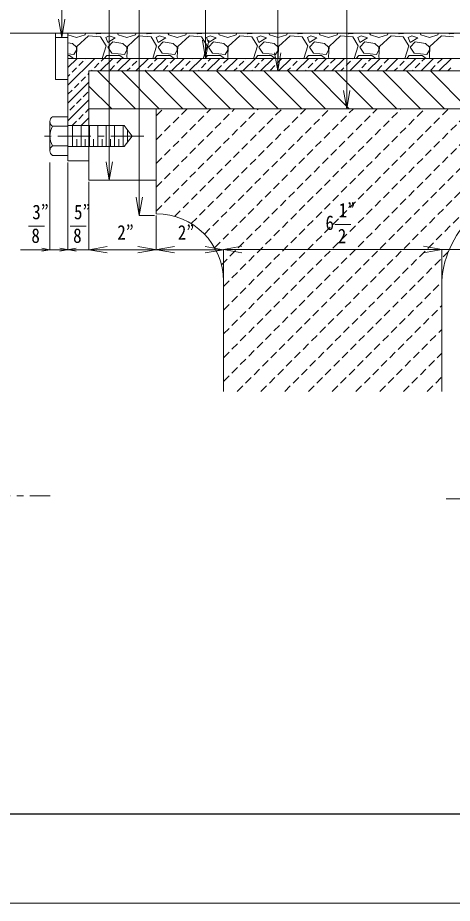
# Model space of a CAD drawing. Units: millimetres, scale not verified. Extents: x -4089 to 4089, y -2931 to 2931.
# Drawn here: x -2350 to -1693, y -2931 to -1592 of the extents above; entities that cross this region are included whole.
import ezdxf
from ezdxf.enums import TextEntityAlignment as Align

# ---------------------------------------------------------------- set-up
doc = ezdxf.new("R2010")
doc.units = ezdxf.units.MM
doc.header["$LTSCALE"] = 10
doc.linetypes.add('CHAIN1', pattern=[8, 5, -1, 1, -1])
doc.linetypes.add('DASHED1', pattern=[1.8, 1.2, -0.6])
for name, color, linetype, lineweight in [('0-0_0', 3, 'Continuous', 18), ('0-1_芯', 4, 'CHAIN1', 18), ('0-2_寸法', 2, 'Continuous', 18), ('0-F', 3, 'Continuous', 25)]:
    doc.layers.add(name, color=color, linetype=linetype, lineweight=lineweight)
doc.styles.add('ＭＳ ゴシック', font='')
doc.styles.get('ＭＳ ゴシック').set_extended_font_data('MS Gothic')

msp = doc.modelspace()

# ---------------------------------------------------------------- linework, layer by layer
at = {"layer": '0-0_0'}
for p, q in [((-1016.41, -1615.78), (-2432.46, -1615.78)), ((-2292.76, -1615.78), (-2292.76, -1685.63)), ((-2273.71, -1615.78), (-2273.71, -1808.82)), ((-2273.71, -1618.48), (-2260.9, -1622.25)), ((-2260.9, -1622.25), (-2247.94, -1618.44)), ((-2247.94, -1618.44), (-2246.99, -1615.78)), ((-2230.42, -1616.92), (-2231.46, -1615.78)), ((-2217.28, -1615.78), (-2230.42, -1616.92)), ((-2198.79, -1615.78), (-2197.65, -1618.44)), ((-2197.65, -1618.44), (-2184.7, -1622.25)), ((-2184.7, -1622.25), (-2171.74, -1618.44)), ((-2171.74, -1618.44), (-2170.79, -1615.78)), ((-2154.22, -1616.92), (-2155.26, -1615.78)), ((-2141.08, -1615.78), (-2154.22, -1616.92)), ((-2122.59, -1615.78), (-2121.45, -1618.44)), ((-2121.45, -1618.44), (-2108.5, -1622.25)), ((-2108.5, -1622.25), (-2095.54, -1618.44)), ((-2095.54, -1618.44), (-2094.59, -1615.78)), ((-2078.02, -1616.92), (-2079.06, -1615.78)), ((-2064.88, -1615.78), (-2078.02, -1616.92)), ((-2046.39, -1615.78), (-2045.25, -1618.44)), ((-2045.25, -1618.44), (-2032.3, -1622.25)), ((-2032.3, -1622.25), (-2019.34, -1618.44)), ((-2019.34, -1618.44), (-2018.39, -1615.78)), ((-2001.82, -1616.92), (-2002.86, -1615.78)), ((-1988.68, -1615.78), (-2001.82, -1616.92)), ((-1970.19, -1615.78), (-1969.05, -1618.44)), ((-1969.05, -1618.44), (-1956.1, -1622.25)), ((-1956.1, -1622.25), (-1943.14, -1618.44)), ((-1943.14, -1618.44), (-1942.19, -1615.78)), ((-1925.62, -1616.92), (-1926.66, -1615.78)), ((-1912.48, -1615.78), (-1925.62, -1616.92)), ((-1893.99, -1615.78), (-1892.85, -1618.44)), ((-1892.85, -1618.44), (-1879.9, -1622.25)), ((-1879.9, -1622.25), (-1866.94, -1618.44)), ((-1866.94, -1618.44), (-1865.99, -1615.78)), ((-1849.42, -1616.92), (-1850.46, -1615.78)), ((-1836.28, -1615.78), (-1849.42, -1616.92)), ((-1817.79, -1615.78), (-1816.65, -1618.44)), ((-1816.65, -1618.44), (-1803.7, -1622.25)), ((-1803.7, -1622.25), (-1790.74, -1618.44)), ((-1790.74, -1618.44), (-1789.79, -1615.78)), ((-1773.22, -1616.92), (-1774.26, -1615.78)), ((-1760.08, -1615.78), (-1773.22, -1616.92)), ((-1741.59, -1615.78), (-1740.45, -1618.44)), ((-1740.45, -1618.44), (-1727.5, -1622.25)), ((-1727.5, -1622.25), (-1714.54, -1618.44)), ((-1714.54, -1618.44), (-1713.59, -1615.78)), ((-1697.02, -1616.92), (-1698.06, -1615.78)), ((-1683.88, -1615.78), (-1697.02, -1616.92)), ((-2292.76, -1622.13), (-2273.71, -1622.13)), ((-2266.99, -1631.4), (-2273.71, -1630.39)), ((-2260.9, -1636.73), (-2266.99, -1631.4)), ((-2242.61, -1619.97), (-2260.13, -1635.97)), ((-2224.32, -1621.49), (-2242.61, -1619.97)), ((-2215.94, -1635.21), (-2224.32, -1621.49)), ((-2211.37, -1619.97), (-2216.7, -1622.25)), ((-2216.7, -1622.25), (-2213.65, -1629.87)), ((-2213.65, -1629.87), (-2202.22, -1623.01)), ((-2206.03, -1629.11), (-2213.65, -1636.73)), ((-2202.22, -1623.01), (-2211.37, -1619.97)), ((-2190.79, -1631.4), (-2206.03, -1629.11)), ((-2184.7, -1636.73), (-2190.79, -1631.4)), ((-2166.41, -1619.97), (-2183.93, -1635.97)), ((-2148.12, -1621.49), (-2166.41, -1619.97)), ((-2139.74, -1635.21), (-2148.12, -1621.49)), ((-2135.17, -1619.97), (-2140.5, -1622.25)), ((-2140.5, -1622.25), (-2137.45, -1629.87)), ((-2137.45, -1629.87), (-2126.02, -1623.01)), ((-2129.83, -1629.11), (-2137.45, -1636.73)), ((-2126.02, -1623.01), (-2135.17, -1619.97)), ((-2114.59, -1631.4), (-2129.83, -1629.11)), ((-2108.5, -1636.73), (-2114.59, -1631.4)), ((-2090.21, -1619.97), (-2107.73, -1635.97)), ((-2071.92, -1621.49), (-2090.21, -1619.97)), ((-2063.54, -1635.21), (-2071.92, -1621.49)), ((-2058.97, -1619.97), (-2064.3, -1622.25)), ((-2064.3, -1622.25), (-2061.25, -1629.87)), ((-2061.25, -1629.87), (-2049.82, -1623.01)), ((-2053.63, -1629.11), (-2061.25, -1636.73)), ((-2049.82, -1623.01), (-2058.97, -1619.97)), ((-2038.39, -1631.4), (-2053.63, -1629.11)), ((-2032.3, -1636.73), (-2038.39, -1631.4)), ((-2014.01, -1619.97), (-2031.53, -1635.97)), ((-1995.72, -1621.49), (-2014.01, -1619.97)), ((-1987.34, -1635.21), (-1995.72, -1621.49)), ((-1982.77, -1619.97), (-1988.1, -1622.25)), ((-1988.1, -1622.25), (-1985.05, -1629.87)), ((-1985.05, -1629.87), (-1973.62, -1623.01)), ((-1977.43, -1629.11), (-1985.05, -1636.73)), ((-1973.62, -1623.01), (-1982.77, -1619.97)), ((-1962.19, -1631.4), (-1977.43, -1629.11)), ((-1956.1, -1636.73), (-1962.19, -1631.4)), ((-1937.81, -1619.97), (-1955.33, -1635.97)), ((-1919.52, -1621.49), (-1937.81, -1619.97)), ((-1911.14, -1635.21), (-1919.52, -1621.49)), ((-1906.57, -1619.97), (-1911.9, -1622.25)), ((-1911.9, -1622.25), (-1908.85, -1629.87)), ((-1908.85, -1629.87), (-1897.42, -1623.01)), ((-1901.23, -1629.11), (-1908.85, -1636.73)), ((-1897.42, -1623.01), (-1906.57, -1619.97)), ((-1885.99, -1631.4), (-1901.23, -1629.11)), ((-1879.9, -1636.73), (-1885.99, -1631.4)), ((-1861.61, -1619.97), (-1879.13, -1635.97)), ((-1843.32, -1621.49), (-1861.61, -1619.97)), ((-1834.94, -1635.21), (-1843.32, -1621.49)), ((-1830.37, -1619.97), (-1835.7, -1622.25)), ((-1835.7, -1622.25), (-1832.65, -1629.87)), ((-1832.65, -1629.87), (-1821.22, -1623.01)), ((-1825.03, -1629.11), (-1832.65, -1636.73)), ((-1821.22, -1623.01), (-1830.37, -1619.97)), ((-1809.79, -1631.4), (-1825.03, -1629.11)), ((-1803.7, -1636.73), (-1809.79, -1631.4)), ((-1785.41, -1619.97), (-1802.93, -1635.97)), ((-1767.12, -1621.49), (-1785.41, -1619.97)), ((-1758.74, -1635.21), (-1767.12, -1621.49)), ((-1754.17, -1619.97), (-1759.5, -1622.25)), ((-1759.5, -1622.25), (-1756.45, -1629.87)), ((-1756.45, -1629.87), (-1745.02, -1623.01)), ((-1748.83, -1629.11), (-1756.45, -1636.73)), ((-1745.02, -1623.01), (-1754.17, -1619.97)), ((-1733.59, -1631.4), (-1748.83, -1629.11)), ((-1727.5, -1636.73), (-1733.59, -1631.4)), ((-1709.21, -1619.97), (-1726.73, -1635.97)), ((-1690.92, -1621.49), (-1709.21, -1619.97)), ((-2264.71, -1648.16), (-2260.9, -1641.3)), ((-2260.13, -1635.97), (-2260.9, -1651.97)), ((-2260.9, -1641.3), (-2260.9, -1636.73)), ((-2221.91, -1653.88), (-2215.94, -1635.21)), ((-2213.65, -1636.73), (-2207.56, -1645.87)), ((-2207.56, -1645.87), (-2188.51, -1648.16)), ((-2188.51, -1648.16), (-2184.7, -1641.3)), ((-2183.93, -1635.97), (-2184.7, -1651.97)), ((-2184.7, -1641.3), (-2184.7, -1636.73)), ((-2145.71, -1653.88), (-2139.74, -1635.21)), ((-2137.45, -1636.73), (-2131.36, -1645.87)), ((-2131.36, -1645.87), (-2112.31, -1648.16)), ((-2112.31, -1648.16), (-2108.5, -1641.3)), ((-2107.73, -1635.97), (-2108.5, -1651.97)), ((-2108.5, -1641.3), (-2108.5, -1636.73)), ((-2069.51, -1653.88), (-2063.54, -1635.21)), ((-2061.25, -1636.73), (-2055.16, -1645.87)), ((-2055.16, -1645.87), (-2036.11, -1648.16)), ((-2036.11, -1648.16), (-2032.3, -1641.3)), ((-2031.53, -1635.97), (-2032.3, -1651.97)), ((-2032.3, -1641.3), (-2032.3, -1636.73)), ((-1993.31, -1653.88), (-1987.34, -1635.21)), ((-1985.05, -1636.73), (-1978.96, -1645.87)), ((-1978.96, -1645.87), (-1959.91, -1648.16)), ((-1959.91, -1648.16), (-1956.1, -1641.3)), ((-1955.33, -1635.97), (-1956.1, -1651.97)), ((-1956.1, -1641.3), (-1956.1, -1636.73)), ((-1917.11, -1653.88), (-1911.14, -1635.21)), ((-1908.85, -1636.73), (-1902.76, -1645.87)), ((-1902.76, -1645.87), (-1883.71, -1648.16)), ((-1883.71, -1648.16), (-1879.9, -1641.3)), ((-1879.13, -1635.97), (-1879.9, -1651.97)), ((-1879.9, -1641.3), (-1879.9, -1636.73)), ((-1840.91, -1653.88), (-1834.94, -1635.21)), ((-1832.65, -1636.73), (-1826.56, -1645.87)), ((-1826.56, -1645.87), (-1807.51, -1648.16)), ((-1807.51, -1648.16), (-1803.7, -1641.3)), ((-1802.93, -1635.97), (-1803.7, -1651.97)), ((-1803.7, -1641.3), (-1803.7, -1636.73)), ((-1764.71, -1653.88), (-1758.74, -1635.21)), ((-1756.45, -1636.73), (-1750.36, -1645.87)), ((-1750.36, -1645.87), (-1731.31, -1648.16)), ((-1731.31, -1648.16), (-1727.5, -1641.3)), ((-1726.73, -1635.97), (-1727.5, -1651.97)), ((-1727.5, -1641.3), (-1727.5, -1636.73)), ((-2273.71, -1647.08), (-2264.71, -1648.16)), ((-2273.71, -1649.68), (-2271.56, -1649.68)), ((-2273.71, -1653.88), (-1120.63, -1653.88)), ((-2273.71, -1667.68), (-2259.9, -1653.88)), ((-2273.71, -1694.62), (-2232.96, -1653.88)), ((-2271.56, -1649.68), (-2265.51, -1653.88)), ((-2260.9, -1651.97), (-2260.09, -1653.88)), ((-2257.3, -1664.75), (-2250.57, -1658.02)), ((-2247.2, -1654.65), (-2246.43, -1653.88)), ((-2225.07, -1672.93), (-2206.02, -1653.88)), ((-2223.63, -1658.02), (-2219.49, -1653.88)), ((-2218.95, -1653.88), (-2215.18, -1649.68)), ((-2215.18, -1649.68), (-2195.36, -1649.68)), ((-2200.05, -1661.38), (-2193.32, -1654.65)), ((-2198.13, -1672.93), (-2179.08, -1653.88)), ((-2195.36, -1649.68), (-2189.31, -1653.88)), ((-2184.7, -1651.97), (-2183.89, -1653.88)), ((-2176.48, -1664.75), (-2169.75, -1658.02)), ((-2171.19, -1672.93), (-2152.14, -1653.88)), ((-2166.38, -1654.65), (-2165.61, -1653.88)), ((-2144.24, -1672.93), (-2125.19, -1653.88)), ((-2142.81, -1658.02), (-2138.67, -1653.88)), ((-2142.75, -1653.88), (-2138.98, -1649.68)), ((-2138.98, -1649.68), (-2119.16, -1649.68)), ((-2119.23, -1661.38), (-2112.5, -1654.65)), ((-2119.16, -1649.68), (-2113.11, -1653.88)), ((-2117.3, -1672.93), (-2098.25, -1653.88)), ((-2108.5, -1651.97), (-2107.69, -1653.88)), ((-2095.66, -1664.75), (-2088.92, -1658.02)), ((-2090.36, -1672.93), (-2071.31, -1653.88)), ((-2085.56, -1654.65), (-2084.78, -1653.88)), ((-2066.55, -1653.88), (-2062.78, -1649.68)), ((-2063.42, -1672.93), (-2044.37, -1653.88)), ((-2062.78, -1649.68), (-2042.96, -1649.68)), ((-2061.98, -1658.02), (-2057.84, -1653.88)), ((-2042.96, -1649.68), (-2036.91, -1653.88)), ((-2038.41, -1661.38), (-2031.67, -1654.65)), ((-2036.48, -1672.93), (-2017.43, -1653.88)), ((-2032.3, -1651.97), (-2031.49, -1653.88)), ((-2014.84, -1664.75), (-2008.1, -1658.02)), ((-2009.54, -1672.93), (-1990.49, -1653.88)), ((-2004.73, -1654.65), (-2003.96, -1653.88)), ((-1990.35, -1653.88), (-1986.58, -1649.68)), ((-1986.58, -1649.68), (-1966.76, -1649.68)), ((-1982.6, -1672.93), (-1963.55, -1653.88)), ((-1981.16, -1658.02), (-1977.02, -1653.88)), ((-1966.76, -1649.68), (-1960.71, -1653.88)), ((-1957.59, -1661.38), (-1950.85, -1654.65)), ((-1956.1, -1651.97), (-1955.29, -1653.88)), ((-1955.66, -1672.93), (-1936.61, -1653.88)), ((-1934.01, -1664.75), (-1927.28, -1658.02)), ((-1928.72, -1672.93), (-1909.67, -1653.88)), ((-1923.91, -1654.65), (-1923.14, -1653.88)), ((-1914.15, -1653.88), (-1910.38, -1649.68)), ((-1910.38, -1649.68), (-1890.56, -1649.68)), ((-1901.78, -1672.93), (-1882.73, -1653.88)), ((-1900.34, -1658.02), (-1896.2, -1653.88)), ((-1890.56, -1649.68), (-1884.51, -1653.88)), ((-1879.9, -1651.97), (-1879.09, -1653.88)), ((-1876.77, -1661.38), (-1870.03, -1654.65)), ((-1874.84, -1672.93), (-1855.79, -1653.88)), ((-1853.19, -1664.75), (-1846.46, -1658.02)), ((-1847.9, -1672.93), (-1828.85, -1653.88)), ((-1843.09, -1654.65), (-1842.32, -1653.88)), ((-1837.95, -1653.88), (-1834.18, -1649.68)), ((-1834.18, -1649.68), (-1814.36, -1649.68)), ((-1820.96, -1672.93), (-1801.91, -1653.88)), ((-1819.52, -1658.02), (-1815.38, -1653.88)), ((-1814.36, -1649.68), (-1808.31, -1653.88)), ((-1803.7, -1651.97), (-1802.89, -1653.88)), ((-1795.94, -1661.38), (-1789.21, -1654.65)), ((-1794.01, -1672.93), (-1774.96, -1653.88)), ((-1772.37, -1664.75), (-1765.63, -1658.02)), ((-1767.07, -1672.93), (-1748.02, -1653.88)), ((-1762.27, -1654.65), (-1761.49, -1653.88)), ((-1761.75, -1653.88), (-1757.98, -1649.68)), ((-1757.98, -1649.68), (-1738.16, -1649.68)), ((-1740.13, -1672.93), (-1721.08, -1653.88)), ((-1738.69, -1658.02), (-1734.55, -1653.88)), ((-1738.16, -1649.68), (-1732.11, -1653.88)), ((-1727.5, -1651.97), (-1726.69, -1653.88)), ((-1715.12, -1661.38), (-1708.39, -1654.65)), ((-1713.19, -1672.93), (-1694.14, -1653.88)), ((-2267.41, -1674.85), (-2260.67, -1668.12)), ((-2238.54, -1672.93), (-2237.1, -1671.49)), ((-2233.73, -1668.12), (-2227, -1661.38)), ((-2210.16, -1671.49), (-2203.42, -1664.75)), ((-2184.66, -1672.93), (-2179.85, -1668.12)), ((-2157.72, -1672.93), (-2156.28, -1671.49)), ((-2152.91, -1668.12), (-2146.17, -1661.38)), ((-2129.34, -1671.49), (-2122.6, -1664.75)), ((-2103.83, -1672.93), (-2099.03, -1668.12)), ((-2076.89, -1672.93), (-2075.45, -1671.49)), ((-2072.09, -1668.12), (-2065.35, -1661.38)), ((-2048.51, -1671.49), (-2041.78, -1664.75)), ((-2023.01, -1672.93), (-2018.2, -1668.12)), ((-1996.07, -1672.93), (-1994.63, -1671.49)), ((-1991.26, -1668.12), (-1984.53, -1661.38)), ((-1967.69, -1671.49), (-1960.96, -1664.75)), ((-1942.19, -1672.93), (-1937.38, -1668.12)), ((-1915.25, -1672.93), (-1913.81, -1671.49)), ((-1910.44, -1668.12), (-1903.71, -1661.38)), ((-1886.87, -1671.49), (-1880.13, -1664.75)), ((-1861.37, -1672.93), (-1856.56, -1668.12)), ((-1834.43, -1672.93), (-1832.99, -1671.49)), ((-1829.62, -1668.12), (-1822.88, -1661.38)), ((-1806.05, -1671.49), (-1799.31, -1664.75)), ((-1780.54, -1672.93), (-1775.74, -1668.12)), ((-1753.6, -1672.93), (-1752.16, -1671.49)), ((-1748.8, -1668.12), (-1742.06, -1661.38)), ((-1725.22, -1671.49), (-1718.49, -1664.75)), ((-1699.72, -1672.93), (-1694.92, -1668.12)), ((-2292.76, -1685.63), (-2273.71, -1685.63)), ((-2273.71, -1681.15), (-2270.77, -1678.22)), ((-2253.94, -1688.32), (-2247.2, -1681.59)), ((-2243.83, -1678.22), (-2241.96, -1676.34)), ((-2241.96, -1672.93), (-1100.31, -1672.93)), ((-2241.96, -1672.93), (-2241.96, -1838.03)), ((-2171.77, -1730.08), (-2228.92, -1672.93)), ((-2135.85, -1730.08), (-2193, -1672.93)), ((-2099.93, -1730.08), (-2157.08, -1672.93)), ((-2064.01, -1730.08), (-2121.16, -1672.93)), ((-2028.09, -1730.08), (-2085.24, -1672.93)), ((-1992.17, -1730.08), (-2049.32, -1672.93)), ((-1956.25, -1730.08), (-2013.4, -1672.93)), ((-1920.33, -1730.08), (-1977.48, -1672.93)), ((-1884.41, -1730.08), (-1941.56, -1672.93)), ((-1848.48, -1730.08), (-1905.63, -1672.93)), ((-1812.56, -1730.08), (-1869.71, -1672.93)), ((-1776.64, -1730.08), (-1833.79, -1672.93)), ((-1740.72, -1730.08), (-1797.87, -1672.93)), ((-1704.8, -1730.08), (-1761.95, -1672.93)), ((-1668.88, -1730.08), (-1726.03, -1672.93)), ((-2273.71, -1721.57), (-2241.96, -1689.82)), ((-2264.04, -1698.43), (-2257.3, -1691.69)), ((-2207.69, -1730.08), (-2241.96, -1695.81)), ((-2273.71, -1708.09), (-2267.41, -1701.79)), ((-2250.57, -1711.9), (-2243.83, -1705.16)), ((-2273.71, -1748.51), (-2241.96, -1716.76)), ((-2270.77, -1732.1), (-2264.04, -1725.37)), ((-2260.67, -1722), (-2253.94, -1715.27)), ((-2257.3, -1745.57), (-2250.57, -1738.84)), ((-2247.2, -1735.47), (-2241.96, -1730.23)), ((-2241.96, -1730.08), (-1657.76, -1730.08)), ((-2140.36, -1730.08), (-2140.36, -1888.83)), ((-2301.14, -1749.3), (-2301.14, -1793.4)), ((-2273.71, -1742.17), (-2296.92, -1742.17)), ((-2267.21, -1755.48), (-2260.67, -1748.94)), ((-2253.74, -1755.48), (-2241.96, -1743.7)), ((-2296.92, -1756.43), (-2273.71, -1756.43)), ((-2188.83, -1755.48), (-2273.71, -1755.48)), ((-2266.72, -1787.23), (-2266.72, -1755.48)), ((-2254.02, -1787.23), (-2254.02, -1755.48)), ((-2241.32, -1787.23), (-2241.32, -1755.48)), ((-2228.62, -1787.23), (-2228.62, -1755.48)), ((-2215.92, -1787.23), (-2215.92, -1755.48)), ((-2203.22, -1787.23), (-2203.22, -1755.48)), ((-2190.52, -1787.23), (-2190.52, -1755.48)), ((-2176.77, -1771.35), (-2188.83, -1755.48)), ((-2183.75, -1780.54), (-2183.75, -1762.16)), ((-2260.37, -1787.23), (-2260.37, -1775.84)), ((-2247.67, -1787.23), (-2247.67, -1775.84)), ((-2234.97, -1787.23), (-2234.97, -1775.84)), ((-2222.27, -1787.23), (-2222.27, -1775.84)), ((-2209.57, -1787.23), (-2209.57, -1775.84)), ((-2196.87, -1787.23), (-2196.87, -1775.84)), ((-2176.77, -1771.35), (-2188.83, -1787.23)), ((-2296.92, -1786.27), (-2273.71, -1786.27)), ((-2188.83, -1787.23), (-2273.71, -1787.23)), ((-2296.92, -1800.53), (-2273.71, -1800.53)), ((-2241.96, -1808.82), (-2273.71, -1808.82)), ((-2241.96, -1838.03), (-2140.36, -1838.03)), ((-2038.76, -1990.43), (-2038.76, -2157.34)), ((-1708.56, -1990.43), (-1708.56, -2157.34))]:
    msp.add_line(p, q, dxfattribs=at)
at = {"layer": '0-0_0', "linetype": 'DASHED1'}
for p, q in [((-2140.36, -1740.88), (-2129.55, -1730.08)), ((-2140.36, -1776.8), (-2093.63, -1730.08)), ((-2140.36, -1812.72), (-2057.71, -1730.08)), ((-2140.36, -1848.64), (-2021.79, -1730.08)), ((-2140.36, -1884.56), (-1985.87, -1730.08)), ((-2112.57, -1892.7), (-1949.95, -1730.08)), ((-2087.57, -1903.62), (-1914.03, -1730.08)), ((-2067.57, -1919.54), (-1878.11, -1730.08)), ((-2052.14, -1940.03), (-1842.18, -1730.08)), ((-2041.83, -1965.64), (-1806.26, -1730.08)), ((-2038.76, -1998.49), (-1770.34, -1730.08)), ((-2038.76, -2034.41), (-1734.42, -1730.08)), ((-2038.76, -2070.33), (-1698.5, -1730.08)), ((-2038.76, -2106.25), (-1662.58, -1730.08)), ((-2038.76, -2142.17), (-1657.76, -1761.17)), ((-2018, -2157.34), (-1657.76, -1797.09)), ((-1982.08, -2157.34), (-1657.76, -1833.02)), ((-1946.16, -2157.34), (-1657.76, -1868.94)), ((-1910.24, -2157.34), (-1698.66, -1945.77)), ((-1874.32, -2157.34), (-1708.56, -1991.58)), ((-1838.4, -2157.34), (-1708.56, -2027.5)), ((-1802.47, -2157.34), (-1708.56, -2063.42)), ((-1766.55, -2157.34), (-1708.56, -2099.34)), ((-1730.63, -2157.34), (-1708.56, -2135.26))]:
    msp.add_line(p, q, dxfattribs=at)
at = {"layer": '0-0_0'}
for centre, radius, start, end in [((-2293, -1749.3), 8.13, 118.74723, 241.25277), ((-2272.68, -1771.35), 28.46, 148.38924, 211.61076), ((-2293, -1793.4), 8.13, 118.74723, 241.25277), ((-2140.36, -1990.43), 101.6, 0, 90), ((-1564.66, -1998.87), 144.14, 130.22965, 176.64025)]:
    msp.add_arc(centre, radius, start, end, dxfattribs=at)
at = {"layer": '0-1_芯'}
for p, q in [((-2158.98, -1771.35), (-2316.63, -1771.35)), ((-3451.19, -2315.06), (-2300.72, -2315.06)), ((-1701.93, -2319.72), (-982.89, -2319.72))]:
    msp.add_line(p, q, dxfattribs=at)
at = {"layer": '0-2_寸法'}
for p, q in [((-2283.23, -1426.14), (-2283.23, -1622.13)), ((-2283.23, -1622.13), (-2288.09, -1594.55)), ((-2283.23, -1622.13), (-2278.37, -1594.55)), ((-2065.7, -1653.88), (-2060.84, -1626.3)), ((-1956.64, -1672.93), (-1951.78, -1645.35)), ((-1852.47, -1730.08), (-1847.61, -1702.5)), ((-2301.14, -1811.36), (-2301.14, -1942.97)), ((-2273.71, -1811.36), (-2273.71, -1942.97)), ((-2211.31, -1838.03), (-2206.45, -1810.45)), ((-2241.96, -1840.57), (-2241.96, -1942.97)), ((-2166.05, -1891.37), (-2161.19, -1863.79)), ((-2142.9, -1891.37), (-2166.05, -1891.37)), ((-2140.36, -1891.37), (-2140.36, -1942.97)), ((-2309.29, -1907.47), (-2333.4, -1907.47)), ((-2246.2, -1907.47), (-2270.31, -1907.47)), ((-1846.2, -1904.78), (-1870.31, -1904.78)), ((-2241.96, -1942.97), (-2214.38, -1938.11)), ((-2167.93, -1947.84), (-2112.78, -1938.11)), ((-2167.93, -1938.11), (-2112.78, -1947.84)), ((-2038.76, -1942.97), (-2066.33, -1938.11)), ((-1708.56, -1942.76), (-1736.13, -1937.89)), ((-2345.46, -1942.97), (-2038.76, -1942.97)), ((-2301.14, -1942.97), (-2313.49, -1940.8)), ((-2301.14, -1942.97), (-2313.49, -1945.15)), ((-2261.35, -1940.8), (-2286.06, -1945.15)), ((-2261.35, -1945.15), (-2286.06, -1940.8)), ((-2241.96, -1942.97), (-2214.38, -1947.84)), ((-2038.76, -1942.97), (-2066.33, -1947.84)), ((-2038.76, -1942.76), (932.96, -1942.76)), ((-2038.76, -1942.76), (-2011.18, -1947.62)), ((-1708.56, -1942.76), (-1736.13, -1947.62)), ((-1708.56, -1987.89), (-1708.56, -1942.76))]:
    msp.add_line(p, q, dxfattribs=at)
for points in [[(-2166.05, -974.43), (-2166.05, -1891.37), (-2170.91, -1863.79)], [(-2211.31, -1025.23), (-2211.31, -1838.03), (-2216.17, -1810.45)], [(-1852.47, -1133.18), (-1852.47, -1730.08), (-1857.33, -1702.5)], [(-1956.64, -1190.33), (-1956.64, -1672.93), (-1961.5, -1645.35)], [(-2065.7, -1209.38), (-2065.7, -1653.88), (-2070.56, -1626.3)], [(-2038.76, -1985.35), (-2038.76, -1942.76), (-2011.18, -1937.89)]]:
    msp.add_lwpolyline(points, dxfattribs=at)
at = {"layer": '0-F'}
msp.add_line((-3953.39, -2795.41), (3953.39, -2795.41), dxfattribs=at)
at = {"layer": '0-F', "lineweight": 18}
msp.add_lwpolyline([(-4088.63, 2930.65), (-4088.63, -2930.65), (4088.7, -2930.65)], dxfattribs=at)

# ---------------------------------------------------------------- texts
at = {"layer": '0-2_寸法', "style": 'ＭＳ ゴシック', "width": 0.85}
for s, p in [('1”', (-1864.55, -1900.94)), ('3”', (-2327.64, -1903.63)), ('5”', (-2264.54, -1903.63)), ('6', (-1884.47, -1919.78)), ('8', (-2328.99, -1939.3)), ('8', (-2265.9, -1939.3)), ('2”', (-2199.14, -1934.48)), ('2”', (-2107.64, -1934.48)), ('2', (-1865.9, -1939.95))]:
    msp.add_text(s, height=21.99, dxfattribs=at).set_placement(p, align=Align.BOTTOM_LEFT)

doc.saveas('drawing.dxf')
